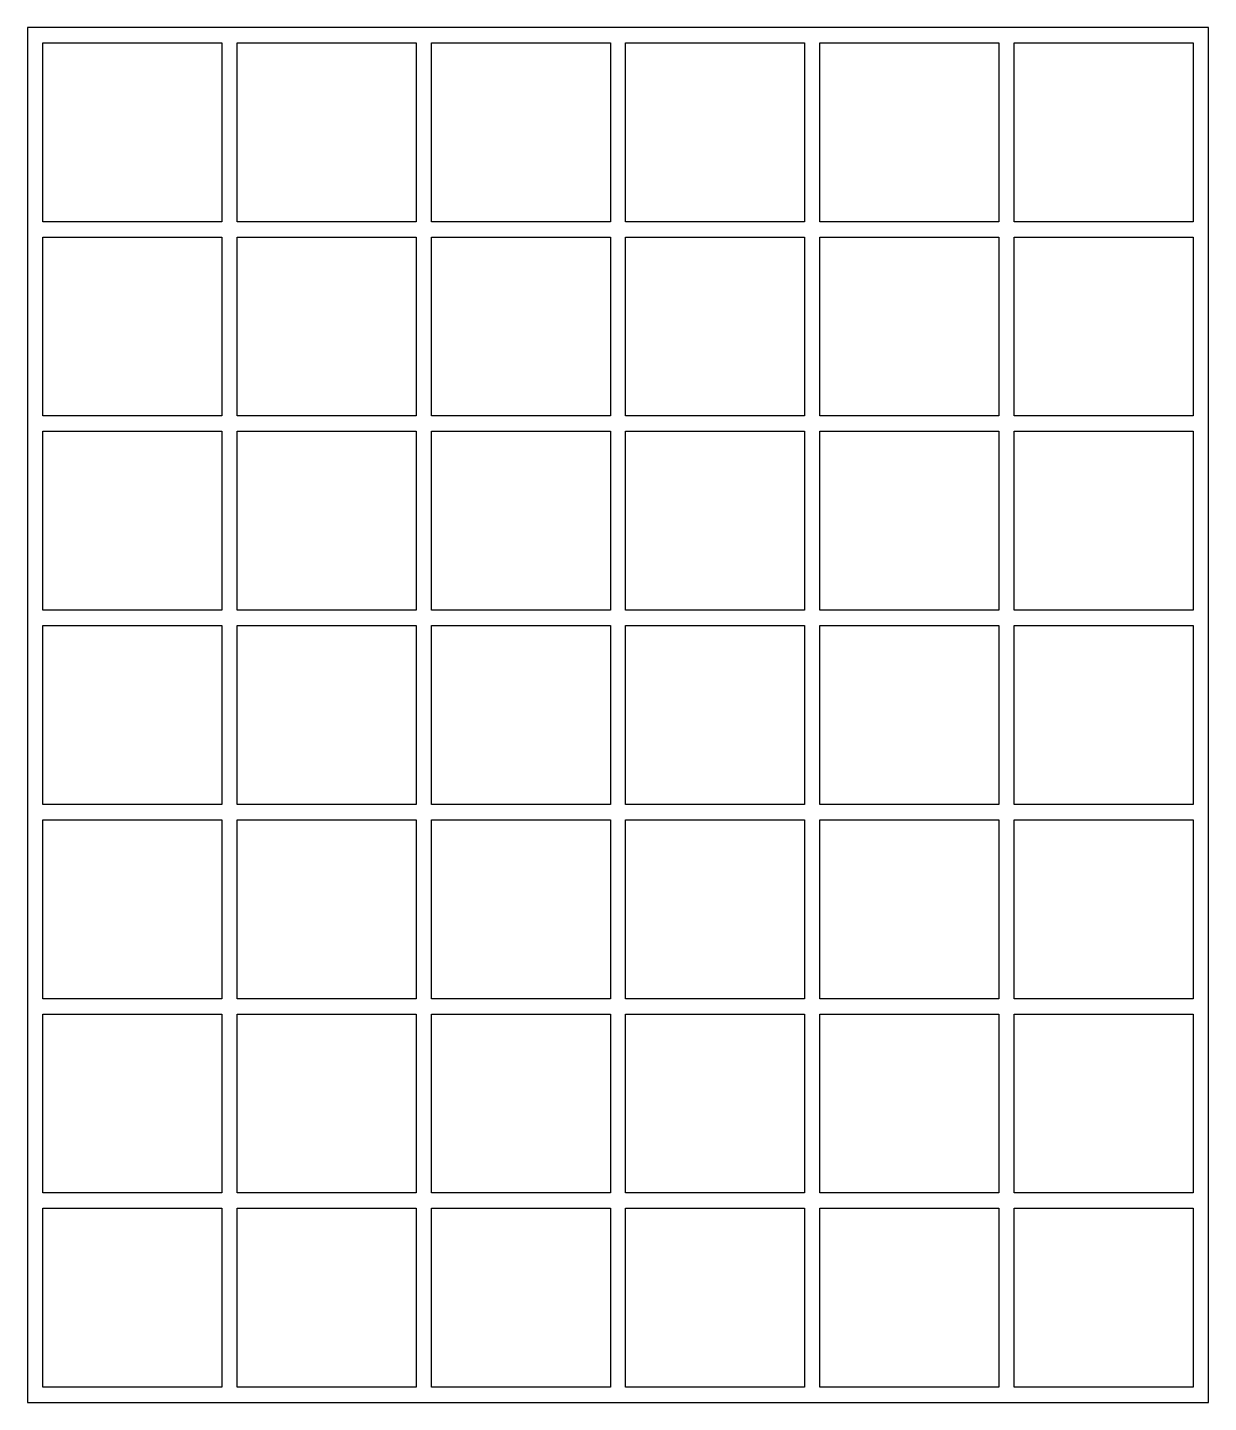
# Model space of a CAD drawing. Header units: millimetres. Extents: x -11 to 143, y -90 to 90.
import ezdxf

# ---------------------------------------------------------------- set-up
doc = ezdxf.new("R2010")
doc.units = ezdxf.units.MM
doc.layers.add('CUT', color=4, linetype='Continuous')
doc.layers.add('OUTLINE', color=7, linetype='Continuous')

msp = doc.modelspace()

# ---------------------------------------------------------------- linework, layer by layer
at = {"layer": 'CUT', "flags": 128}
for points in [[(-9.1, 87.9), (14.3, 87.9), (14.3, 64.5), (-9.1, 64.5)], [(16.3, 87.9), (39.7, 87.9), (39.7, 64.5), (16.3, 64.5)], [(41.7, 87.9), (65.1, 87.9), (65.1, 64.5), (41.7, 64.5)], [(67.1, 87.9), (90.5, 87.9), (90.5, 64.5), (67.1, 64.5)], [(92.5, 87.9), (115.9, 87.9), (115.9, 64.5), (92.5, 64.5)], [(117.9, 87.9), (141.3, 87.9), (141.3, 64.5), (117.9, 64.5)], [(-9.1, 62.5), (14.3, 62.5), (14.3, 39.1), (-9.1, 39.1)], [(16.3, 62.5), (39.7, 62.5), (39.7, 39.1), (16.3, 39.1)], [(41.7, 62.5), (65.1, 62.5), (65.1, 39.1), (41.7, 39.1)], [(67.1, 62.5), (90.5, 62.5), (90.5, 39.1), (67.1, 39.1)], [(92.5, 62.5), (115.9, 62.5), (115.9, 39.1), (92.5, 39.1)], [(117.9, 62.5), (141.3, 62.5), (141.3, 39.1), (117.9, 39.1)], [(-9.1, 37.1), (14.3, 37.1), (14.3, 13.7), (-9.1, 13.7)], [(16.3, 37.1), (39.7, 37.1), (39.7, 13.7), (16.3, 13.7)], [(41.7, 37.1), (65.1, 37.1), (65.1, 13.7), (41.7, 13.7)], [(67.1, 37.1), (90.5, 37.1), (90.5, 13.7), (67.1, 13.7)], [(92.5, 37.1), (115.9, 37.1), (115.9, 13.7), (92.5, 13.7)], [(117.9, 37.1), (141.3, 37.1), (141.3, 13.7), (117.9, 13.7)], [(-9.1, 11.7), (14.3, 11.7), (14.3, -11.7), (-9.1, -11.7)], [(16.3, 11.7), (39.7, 11.7), (39.7, -11.7), (16.3, -11.7)], [(41.7, 11.7), (65.1, 11.7), (65.1, -11.7), (41.7, -11.7)], [(67.1, 11.7), (90.5, 11.7), (90.5, -11.7), (67.1, -11.7)], [(92.5, 11.7), (115.9, 11.7), (115.9, -11.7), (92.5, -11.7)], [(117.9, 11.7), (141.3, 11.7), (141.3, -11.7), (117.9, -11.7)], [(-9.1, -13.7), (14.3, -13.7), (14.3, -37.1), (-9.1, -37.1)], [(16.3, -13.7), (39.7, -13.7), (39.7, -37.1), (16.3, -37.1)], [(41.7, -13.7), (65.1, -13.7), (65.1, -37.1), (41.7, -37.1)], [(67.1, -13.7), (90.5, -13.7), (90.5, -37.1), (67.1, -37.1)], [(92.5, -13.7), (115.9, -13.7), (115.9, -37.1), (92.5, -37.1)], [(117.9, -13.7), (141.3, -13.7), (141.3, -37.1), (117.9, -37.1)], [(-9.1, -39.1), (14.3, -39.1), (14.3, -62.5), (-9.1, -62.5)], [(16.3, -39.1), (39.7, -39.1), (39.7, -62.5), (16.3, -62.5)], [(41.7, -39.1), (65.1, -39.1), (65.1, -62.5), (41.7, -62.5)], [(67.1, -39.1), (90.5, -39.1), (90.5, -62.5), (67.1, -62.5)], [(92.5, -39.1), (115.9, -39.1), (115.9, -62.5), (92.5, -62.5)], [(117.9, -39.1), (141.3, -39.1), (141.3, -62.5), (117.9, -62.5)], [(-9.1, -64.5), (14.3, -64.5), (14.3, -87.9), (-9.1, -87.9)], [(16.3, -64.5), (39.7, -64.5), (39.7, -87.9), (16.3, -87.9)], [(41.7, -64.5), (65.1, -64.5), (65.1, -87.9), (41.7, -87.9)], [(67.1, -64.5), (90.5, -64.5), (90.5, -87.9), (67.1, -87.9)], [(92.5, -64.5), (115.9, -64.5), (115.9, -87.9), (92.5, -87.9)], [(117.9, -64.5), (141.3, -64.5), (141.3, -87.9), (117.9, -87.9)]]:
    msp.add_lwpolyline(points, close=True, dxfattribs=at)
at = {"layer": 'OUTLINE', "flags": 128}
msp.add_lwpolyline([(-11.1, 89.9), (-11.1, -89.9), (143.3, -89.9), (143.3, 89.9)], close=True, dxfattribs=at)

doc.saveas('drawing.dxf')
